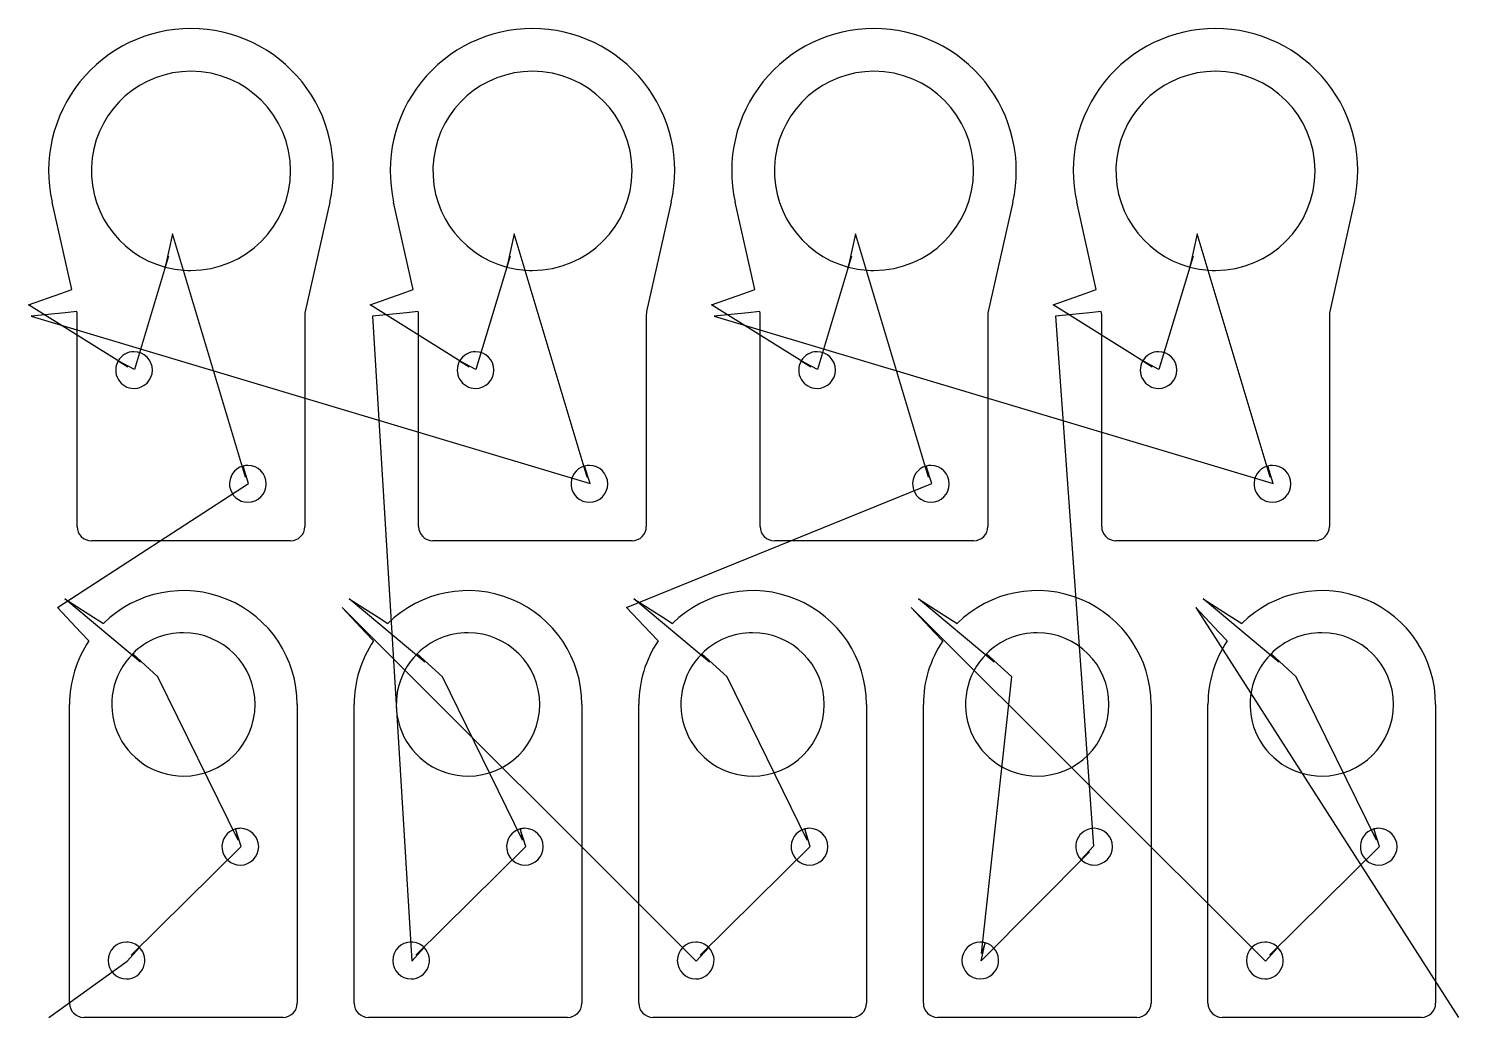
# Model space of a CAD drawing. Header units: inches. Extents: x 0.45 to 6.73, y 0.24 to 4.59.
import ezdxf

# ---------------------------------------------------------------- set-up
doc = ezdxf.new("R2010")
doc.units = ezdxf.units.IN
doc.layers.get('0').update_dxf_attribs({"linetype": 'CONTINUOUS'})
doc.layers.add('3', color=7, linetype='CONTINUOUS')
doc.layers.add('9', color=7, linetype='CONTINUOUS')

msp = doc.modelspace()

# ---------------------------------------------------------------- linework, layer by layer
at = {"color": 0, "linetype": 'CONTINUOUS'}
for p, q in [((1.4026, 2.6162), (1.0819, 3.6859)), ((2.9026, 2.6162), (2.5819, 3.6859)), ((4.4026, 2.6162), (4.0819, 3.6859)), ((5.9026, 2.6162), (5.5819, 3.6859)), ((1.0645, 3.5872), (0.9144, 3.0902)), ((2.5645, 3.5872), (2.4144, 3.0902)), ((4.0645, 3.5872), (3.9144, 3.0902)), ((5.5645, 3.5872), (5.4144, 3.0902)), ((0.8849, 3.1006), (0.4496, 3.3731)), ((2.3849, 3.1006), (1.9496, 3.3731)), ((3.8849, 3.1006), (3.4496, 3.3731)), ((5.3849, 3.1006), (4.9496, 3.3731)), ((0.4605, 3.3244), (2.916, 2.5881)), ((1.9605, 3.3244), (2.1321, 0.4909)), ((3.4605, 3.3244), (5.916, 2.5881)), ((4.9605, 3.3244), (5.127, 0.9958)), ((0.5762, 2.0437), (1.416, 2.5881)), ((3.0762, 2.0437), (4.416, 2.5881)), ((0.9406, 1.8042), (0.608, 2.0822)), ((2.1906, 1.8042), (1.858, 2.0822)), ((3.4406, 1.8042), (3.108, 2.0822)), ((4.6906, 1.8042), (4.358, 2.0822)), ((5.9406, 1.8042), (5.608, 2.0822)), ((1.8262, 2.0437), (3.3821, 0.4909)), ((4.3262, 2.0437), (5.8821, 0.4909)), ((5.5762, 2.0437), (6.7295, 0.2433)), ((1.3694, 1.0225), (1.0174, 1.7397)), ((2.6194, 1.0225), (2.2674, 1.7397)), ((3.8694, 1.0225), (3.5174, 1.7397)), ((4.6354, 0.5236), (4.7674, 1.7397)), ((6.3694, 1.0225), (6.0174, 1.7397)), ((0.8997, 0.5166), (1.3829, 0.9943)), ((2.1497, 0.5166), (2.6329, 0.9943)), ((3.3997, 0.5166), (3.8829, 0.9943)), ((5.1093, 0.9701), (4.6329, 0.4925)), ((5.8997, 0.5166), (6.3829, 0.9943)), ((0.5378, 0.2433), (0.8821, 0.4909))]:
    msp.add_line(p, q, dxfattribs=at)
at = {"layer": '3', "color": 3, "linetype": 'CONTINUOUS'}
for p, q in [((0.6392, 3.4414), (0.5529, 3.8249)), ((1.7724, 3.8249), (1.6642, 3.3439)), ((2.1392, 3.4414), (2.0529, 3.8249)), ((3.2724, 3.8249), (3.1642, 3.3439)), ((3.6392, 3.4414), (3.5529, 3.8249)), ((4.7724, 3.8249), (4.6642, 3.3439)), ((5.1392, 3.4414), (5.0529, 3.8249)), ((6.2724, 3.8249), (6.1642, 3.3439)), ((0.5907, 3.424), (0.6392, 3.4414)), ((2.0907, 3.424), (2.1392, 3.4414)), ((3.5907, 3.424), (3.6392, 3.4414)), ((5.0907, 3.424), (5.1392, 3.4414)), ((0.6611, 3.3439), (0.6098, 3.3389)), ((0.6627, 2.3996), (0.6627, 3.3301)), ((1.6627, 3.3301), (1.6627, 2.3996)), ((2.1611, 3.3439), (2.1098, 3.3389)), ((2.1627, 2.3996), (2.1627, 3.3301)), ((3.1627, 3.3301), (3.1627, 2.3996)), ((3.6611, 3.3439), (3.6098, 3.3389)), ((3.6627, 2.3996), (3.6627, 3.3301)), ((4.6627, 3.3301), (4.6627, 2.3996)), ((5.1611, 3.3439), (5.1098, 3.3389)), ((5.1627, 2.3996), (5.1627, 3.3301)), ((6.1627, 3.3301), (6.1627, 2.3996)), ((1.6002, 2.3371), (0.7252, 2.3371)), ((3.1002, 2.3371), (2.2252, 2.3371)), ((4.6002, 2.3371), (3.7252, 2.3371)), ((6.1002, 2.3371), (5.2252, 2.3371)), ((0.7346, 2.0017), (0.7781, 1.974)), ((1.9846, 2.0017), (2.0281, 1.974)), ((3.2346, 2.0017), (3.2781, 1.974)), ((4.4846, 2.0017), (4.5281, 1.974)), ((5.7346, 2.0017), (5.7781, 1.974)), ((0.7143, 1.897), (0.679, 1.9345)), ((1.9643, 1.897), (1.929, 1.9345)), ((3.2143, 1.897), (3.179, 1.9345)), ((4.4643, 1.897), (4.429, 1.9345)), ((5.7143, 1.897), (5.679, 1.9345)), ((0.6295, 0.3058), (0.6295, 1.6183)), ((1.6295, 1.6183), (1.6295, 0.3058)), ((1.8795, 0.3058), (1.8795, 1.6183)), ((2.8795, 1.6183), (2.8795, 0.3058)), ((3.1295, 0.3058), (3.1295, 1.6183)), ((4.1295, 1.6183), (4.1295, 0.3058)), ((4.3795, 0.3058), (4.3795, 1.6183)), ((5.3795, 1.6183), (5.3795, 0.3058)), ((5.6295, 0.3058), (5.6295, 1.6183)), ((6.6295, 1.6183), (6.6295, 0.3058)), ((1.567, 0.2433), (0.692, 0.2433)), ((2.817, 0.2433), (1.942, 0.2433)), ((4.067, 0.2433), (3.192, 0.2433)), ((5.317, 0.2433), (4.442, 0.2433)), ((6.567, 0.2433), (5.692, 0.2433))]:
    msp.add_line(p, q, dxfattribs=at)
for centre, radius, start, end in [((1.1627, 3.9621), 0.625, 90, 192.68038), ((1.1627, 3.9621), 0.625, 347.31962, 90), ((2.6627, 3.9621), 0.625, 90, 192.68038), ((2.6627, 3.9621), 0.625, 347.31962, 90), ((4.1627, 3.9621), 0.625, 90, 192.68038), ((4.1627, 3.9621), 0.625, 347.31962, 90), ((5.6627, 3.9621), 0.625, 90, 192.68038), ((5.6627, 3.9621), 0.625, 347.31962, 90), ((1.1627, 3.9621), 0.4375, 90, 255), ((1.1627, 3.9621), 0.4375, 270, 90), ((2.6627, 3.9621), 0.4375, 90, 255), ((2.6627, 3.9621), 0.4375, 270, 90), ((4.1627, 3.9621), 0.4375, 90, 255), ((4.1627, 3.9621), 0.4375, 270, 90), ((5.6627, 3.9621), 0.4375, 90, 255), ((5.6627, 3.9621), 0.4375, 270, 90), ((1.1627, 3.9621), 0.4375, 255, 270), ((2.6627, 3.9621), 0.4375, 255, 270), ((4.1627, 3.9621), 0.4375, 255, 270), ((5.6627, 3.9621), 0.4375, 255, 270), ((0.6002, 3.3301), 0.0625, 360, 12.68038), ((1.7252, 3.3301), 0.0625, 167.31962, 180), ((2.1002, 3.3301), 0.0625, 360, 12.68038), ((3.2252, 3.3301), 0.0625, 167.31962, 180), ((3.6002, 3.3301), 0.0625, 360, 12.68038), ((4.7252, 3.3301), 0.0625, 167.31962, 180), ((5.1002, 3.3301), 0.0625, 360, 12.68038), ((6.2252, 3.3301), 0.0625, 167.31962, 180), ((0.9127, 3.0871), 0.0807, 90, 150), ((0.9127, 3.0871), 0.0807, 270, 90), ((2.4127, 3.0871), 0.0807, 90, 150), ((2.4127, 3.0871), 0.0807, 270, 90), ((3.9127, 3.0871), 0.0807, 90, 150), ((3.9127, 3.0871), 0.0807, 270, 90), ((5.4127, 3.0871), 0.0807, 90, 150), ((5.4127, 3.0871), 0.0807, 270, 90), ((0.9127, 3.0871), 0.0807, 150, 270), ((2.4127, 3.0871), 0.0807, 150, 270), ((3.9127, 3.0871), 0.0807, 150, 270), ((5.4127, 3.0871), 0.0807, 150, 270), ((1.4127, 2.5871), 0.0807, 105, 270), ((1.4127, 2.5871), 0.0807, 90, 105), ((1.4127, 2.5871), 0.0807, 270, 90), ((2.9127, 2.5871), 0.0807, 105, 270), ((2.9127, 2.5871), 0.0807, 90, 105), ((2.9127, 2.5871), 0.0807, 270, 90), ((4.4127, 2.5871), 0.0807, 105, 270), ((4.4127, 2.5871), 0.0807, 90, 105), ((4.4127, 2.5871), 0.0807, 270, 90), ((5.9127, 2.5871), 0.0807, 105, 270), ((5.9127, 2.5871), 0.0807, 90, 105), ((5.9127, 2.5871), 0.0807, 270, 90), ((0.7252, 2.3996), 0.0625, 180, 270), ((1.6002, 2.3996), 0.0625, 270, 0), ((2.2252, 2.3996), 0.0625, 180, 270), ((3.1002, 2.3996), 0.0625, 270, 0), ((3.7252, 2.3996), 0.0625, 180, 270), ((4.6002, 2.3996), 0.0625, 270, 0), ((5.2252, 2.3996), 0.0625, 180, 270), ((6.1002, 2.3996), 0.0625, 270, 0), ((1.1295, 1.6183), 0.5, 360, 134.65721), ((2.3795, 1.6183), 0.5, 360, 134.65721), ((3.6295, 1.6183), 0.5, 360, 134.65721), ((4.8795, 1.6183), 0.5, 360, 134.65721), ((6.1295, 1.6183), 0.5, 360, 134.65721), ((1.1295, 1.6183), 0.5, 146.13556, 180), ((1.1295, 1.6183), 0.315, 90, 135), ((1.1295, 1.6183), 0.315, 270, 90), ((2.3795, 1.6183), 0.5, 146.13556, 180), ((2.3795, 1.6183), 0.315, 90, 135), ((2.3795, 1.6183), 0.315, 270, 90), ((3.6295, 1.6183), 0.5, 146.13556, 180), ((3.6295, 1.6183), 0.315, 90, 135), ((3.6295, 1.6183), 0.315, 270, 90), ((4.8795, 1.6183), 0.5, 146.13556, 180), ((4.8795, 1.6183), 0.315, 90, 135), ((4.8795, 1.6183), 0.315, 270, 90), ((6.1295, 1.6183), 0.5, 146.13556, 180), ((6.1295, 1.6183), 0.315, 90, 135), ((6.1295, 1.6183), 0.315, 270, 90), ((1.1295, 1.6183), 0.315, 135, 270), ((2.3795, 1.6183), 0.315, 135, 270), ((3.6295, 1.6183), 0.315, 135, 270), ((4.8795, 1.6183), 0.315, 135, 270), ((6.1295, 1.6183), 0.315, 135, 270), ((1.3795, 0.9933), 0.0807, 105, 270), ((1.3795, 0.9933), 0.0807, 90, 105), ((1.3795, 0.9933), 0.0807, 270, 90), ((2.6295, 0.9933), 0.0807, 105, 270), ((2.6295, 0.9933), 0.0807, 90, 105), ((2.6295, 0.9933), 0.0807, 270, 90), ((3.8795, 0.9933), 0.0807, 105, 270), ((3.8795, 0.9933), 0.0807, 90, 105), ((3.8795, 0.9933), 0.0807, 270, 90), ((5.1295, 0.9933), 0.0807, 90, 225), ((5.1295, 0.9933), 0.0807, 270, 90), ((6.3795, 0.9933), 0.0807, 105, 270), ((6.3795, 0.9933), 0.0807, 90, 105), ((6.3795, 0.9933), 0.0807, 270, 90), ((5.1295, 0.9933), 0.0807, 225, 270), ((0.8795, 0.4933), 0.0807, 90, 270), ((0.8795, 0.4933), 0.0807, 45, 90), ((2.1295, 0.4933), 0.0807, 90, 270), ((2.1295, 0.4933), 0.0807, 45, 90), ((3.3795, 0.4933), 0.0807, 90, 270), ((3.3795, 0.4933), 0.0807, 45, 90), ((4.6295, 0.4933), 0.0807, 90, 270), ((4.6295, 0.4933), 0.0807, 75, 90), ((4.6295, 0.4933), 0.0807, 270, 75), ((5.8795, 0.4933), 0.0807, 90, 270), ((5.8795, 0.4933), 0.0807, 45, 90), ((0.8795, 0.4933), 0.0807, 270, 45), ((2.1295, 0.4933), 0.0807, 270, 45), ((3.3795, 0.4933), 0.0807, 270, 45), ((5.8795, 0.4933), 0.0807, 270, 45), ((0.692, 0.3058), 0.0625, 180, 270), ((1.567, 0.3058), 0.0625, 270, 360), ((1.942, 0.3058), 0.0625, 180, 270), ((2.817, 0.3058), 0.0625, 270, 360), ((3.192, 0.3058), 0.0625, 180, 270), ((4.067, 0.3058), 0.0625, 270, 360), ((4.442, 0.3058), 0.0625, 180, 270), ((5.317, 0.3058), 0.0625, 270, 360), ((5.692, 0.3058), 0.0625, 180, 270), ((6.567, 0.3058), 0.0625, 270, 360)]:
    msp.add_arc(centre, radius, start, end, dxfattribs=at)
at = {"layer": '9', "color": 9, "linetype": 'CONTINUOUS'}
for p, q in [((1.0819, 3.6859), (1.0494, 3.5395)), ((2.5819, 3.6859), (2.5494, 3.5395)), ((4.0819, 3.6859), (4.0494, 3.5395)), ((5.5819, 3.6859), (5.5494, 3.5395)), ((1.0494, 3.5395), (1.0645, 3.5872)), ((2.5494, 3.5395), (2.5645, 3.5872)), ((4.0494, 3.5395), (4.0645, 3.5872)), ((5.5494, 3.5395), (5.5645, 3.5872)), ((0.4496, 3.3731), (0.5907, 3.424)), ((1.9496, 3.3731), (2.0907, 3.424)), ((3.4496, 3.3731), (3.5907, 3.424)), ((4.9496, 3.3731), (5.0907, 3.424)), ((0.6098, 3.3389), (0.4605, 3.3244)), ((2.1098, 3.3389), (1.9605, 3.3244)), ((3.6098, 3.3389), (3.4605, 3.3244)), ((5.1098, 3.3389), (4.9605, 3.3244)), ((0.9144, 3.0902), (0.8428, 3.1274)), ((0.8428, 3.1274), (0.8849, 3.1006)), ((2.4144, 3.0902), (2.3428, 3.1274)), ((2.3428, 3.1274), (2.3849, 3.1006)), ((3.9144, 3.0902), (3.8428, 3.1274)), ((3.8428, 3.1274), (3.8849, 3.1006)), ((5.4144, 3.0902), (5.3428, 3.1274)), ((5.3428, 3.1274), (5.3849, 3.1006)), ((1.416, 2.5881), (1.3918, 2.665)), ((1.3918, 2.665), (1.4026, 2.6162)), ((2.916, 2.5881), (2.8918, 2.665)), ((2.8918, 2.665), (2.9026, 2.6162)), ((4.416, 2.5881), (4.3918, 2.665)), ((4.3918, 2.665), (4.4026, 2.6162)), ((5.916, 2.5881), (5.8918, 2.665)), ((5.8918, 2.665), (5.9026, 2.6162)), ((0.608, 2.0822), (0.7346, 2.0017)), ((1.858, 2.0822), (1.9846, 2.0017)), ((3.108, 2.0822), (3.2346, 2.0017)), ((4.358, 2.0822), (4.4846, 2.0017)), ((5.608, 2.0822), (5.7346, 2.0017)), ((0.679, 1.9345), (0.5762, 2.0437)), ((1.929, 1.9345), (1.8262, 2.0437)), ((3.179, 1.9345), (3.0762, 2.0437)), ((4.429, 1.9345), (4.3262, 2.0437)), ((5.679, 1.9345), (5.5762, 2.0437)), ((1.0174, 1.7397), (0.9068, 1.8411)), ((0.9068, 1.8411), (0.9406, 1.8042)), ((2.2674, 1.7397), (2.1568, 1.8411)), ((2.1568, 1.8411), (2.1906, 1.8042)), ((3.5174, 1.7397), (3.4068, 1.8411)), ((3.4068, 1.8411), (3.4406, 1.8042)), ((4.7674, 1.7397), (4.6568, 1.8411)), ((4.6568, 1.8411), (4.6906, 1.8042)), ((6.0174, 1.7397), (5.9068, 1.8411)), ((5.9068, 1.8411), (5.9406, 1.8042)), ((1.3829, 0.9943), (1.3586, 1.0713)), ((1.3586, 1.0713), (1.3694, 1.0225)), ((2.6329, 0.9943), (2.6086, 1.0713)), ((2.6086, 1.0713), (2.6194, 1.0225)), ((3.8829, 0.9943), (3.8586, 1.0713)), ((3.8586, 1.0713), (3.8694, 1.0225)), ((6.3829, 0.9943), (6.3586, 1.0713)), ((6.3586, 1.0713), (6.3694, 1.0225)), ((5.127, 0.9958), (5.0724, 0.9363)), ((5.0724, 0.9363), (5.1093, 0.9701)), ((4.6329, 0.4925), (4.6504, 0.5713)), ((4.6504, 0.5713), (4.6354, 0.5236)), ((0.8821, 0.4909), (0.9366, 0.5504)), ((0.9366, 0.5504), (0.8997, 0.5166)), ((2.1321, 0.4909), (2.1866, 0.5504)), ((2.1866, 0.5504), (2.1497, 0.5166)), ((3.3821, 0.4909), (3.4366, 0.5504)), ((3.4366, 0.5504), (3.3997, 0.5166)), ((5.8821, 0.4909), (5.9366, 0.5504)), ((5.9366, 0.5504), (5.8997, 0.5166))]:
    msp.add_line(p, q, dxfattribs=at)

doc.saveas('drawing.dxf')
